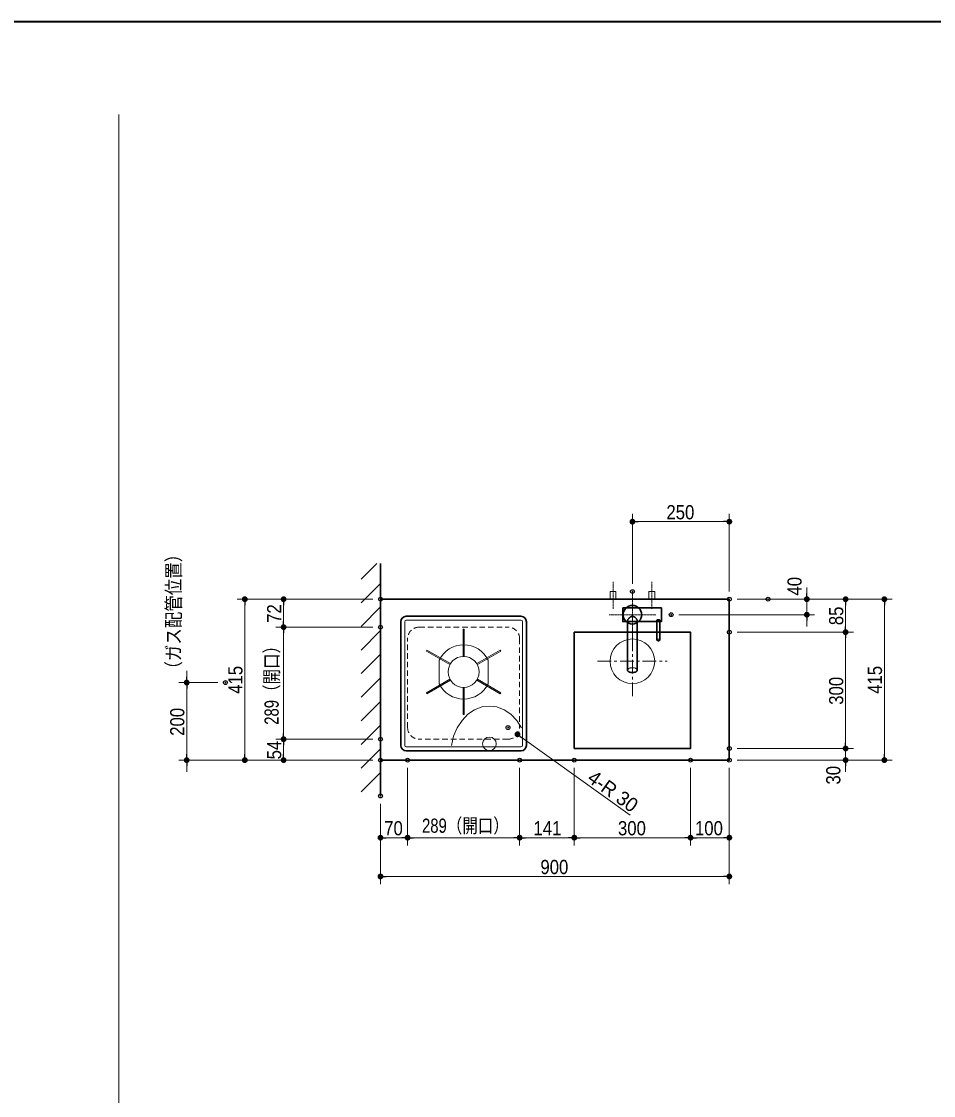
# Model space of a CAD drawing. Units: millimetres, scale not verified. Extents: x -6062 to 6062, y -3045 to 3045.
# Drawn here: x -3039 to -686, y 0 to 2770 of the extents above; entities that cross this region are included whole.
import ezdxf
from ezdxf.enums import TextEntityAlignment as Align

# ---------------------------------------------------------------- set-up
doc = ezdxf.new("R2010")
doc.units = ezdxf.units.MM
doc.header["$LTSCALE"] = 20
doc.header["$PDMODE"] = 32
doc.header["$PDSIZE"] = 10
doc.linetypes.add('USER1', pattern=[1.11, 0.71, -0.4])
doc.linetypes.add('USER2', pattern=[2.91, 1.76, -0.4, 0.35, -0.4])
for name, color, linetype, lineweight in [('0-0_1図面枠', 7, 'Continuous', 15), ('0-2_5ボウル・キャビネット', 7, 'Continuous', 15), ('0-3_2寸法-2', 7, 'Continuous', 15), ('0-4_0', 7, 'Continuous', 25), ('0-6_2寸法-1', 7, 'Continuous', 15), ('0-8_4給排水', 7, 'Continuous', 15)]:
    doc.layers.add(name, color=color, linetype=linetype, lineweight=lineweight)
doc.layers.add('0-5_Defpoints', color=7, linetype='Continuous')
doc.styles.add('ＭＳ Ｐゴシック', font='')
doc.styles.get('ＭＳ Ｐゴシック').set_extended_font_data('MS PGothic')

# ---------------------------------------------------------------- blocks, each defined once
blk = doc.blocks.new('グループ-2')
at = {"layer": '0-0_1図面枠', "lineweight": 35}
blk.add_lwpolyline([(-80000, 55400), (80000, 55400), (80000, -55400), (-80000, -55400)], close=True, dxfattribs=at)
blk = doc.blocks.new('図面枠')
at = {"layer": '0-0_1図面枠'}
blk.add_blockref('グループ-2', (0, 0), dxfattribs=at)
blk = doc.blocks.new('_Dot')
at = {"layer": '0-4_0'}
blk.add_line((-10, 0), (-20, 0), dxfattribs=at)
for points in [[(0, 0), (-10, 0), (-9.92, 1.25)], [(0, 0), (-9.92, -1.25), (-10, 0)], [(0, 0), (-9.92, 1.25), (-9.69, 2.49)], [(0, 0), (-9.69, -2.49), (-9.92, -1.25)], [(0, 0), (-9.69, 2.49), (-9.3, 3.68)], [(0, 0), (-9.3, -3.68), (-9.69, -2.49)], [(0, 0), (-9.3, 3.68), (-8.76, 4.82)], [(0, 0), (-8.76, -4.82), (-9.3, -3.68)], [(0, 0), (-8.76, 4.82), (-8.09, 5.88)], [(0, 0), (-8.09, -5.88), (-8.76, -4.82)], [(0, 0), (-8.09, 5.88), (-7.29, 6.85)], [(0, 0), (-7.29, -6.85), (-8.09, -5.88)], [(0, 0), (-7.29, 6.85), (-6.37, 7.71)], [(0, 0), (-6.37, -7.71), (-7.29, -6.85)], [(0, 0), (-6.37, 7.71), (-5.36, 8.44)], [(0, 0), (-5.36, -8.44), (-6.37, -7.71)], [(0, 0), (-5.36, 8.44), (-4.26, 9.05)], [(0, 0), (-4.26, -9.05), (-5.36, -8.44)], [(0, 0), (-4.26, 9.05), (-3.09, 9.51)], [(0, 0), (-3.09, -9.51), (-4.26, -9.05)], [(0, 0), (-3.09, 9.51), (-1.87, 9.82)], [(0, 0), (-1.87, -9.82), (-3.09, -9.51)], [(0, 0), (-1.87, 9.82), (-0.63, 9.98)], [(0, 0), (-0.63, -9.98), (-1.87, -9.82)], [(0, 0), (-0.63, 9.98), (0.63, 9.98)], [(0, 0), (0.63, -9.98), (-0.63, -9.98)], [(0, 0), (0.63, 9.98), (1.87, 9.82)], [(0, 0), (1.87, 9.82), (3.09, 9.51)], [(0, 0), (3.09, 9.51), (4.26, 9.05)], [(0, 0), (4.26, 9.05), (5.36, 8.44)], [(0, 0), (5.36, 8.44), (6.37, 7.71)], [(0, 0), (6.37, 7.71), (7.29, 6.85)], [(0, 0), (7.29, 6.85), (8.09, 5.88)], [(0, 0), (8.09, 5.88), (8.76, 4.82)], [(0, 0), (8.76, 4.82), (9.3, 3.68)], [(0, 0), (9.3, 3.68), (9.69, 2.49)], [(0, 0), (9.69, 2.49), (9.92, 1.25)], [(0, 0), (9.92, 1.25), (10, 0)], [(0, 0), (1.87, -9.82), (0.63, -9.98)], [(0, 0), (3.09, -9.51), (1.87, -9.82)], [(0, 0), (4.26, -9.05), (3.09, -9.51)], [(0, 0), (5.36, -8.44), (4.26, -9.05)], [(0, 0), (6.37, -7.71), (5.36, -8.44)], [(0, 0), (7.29, -6.85), (6.37, -7.71)], [(0, 0), (8.09, -5.88), (7.29, -6.85)], [(0, 0), (8.76, -4.82), (8.09, -5.88)], [(0, 0), (9.3, -3.68), (8.76, -4.82)], [(0, 0), (9.69, -2.49), (9.3, -3.68)], [(0, 0), (9.92, -1.25), (9.69, -2.49)], [(0, 0), (10, 0), (9.92, -1.25)]]:
    blk.add_solid(points, dxfattribs=at)
blk = doc.blocks.new('グループ-8')
at = {"layer": '0-2_5ボウル・キャビネット', "lineweight": 30}
for p, q in [((-5450, 18059.8), (-5450, 24440.2)), ((-5170.2, 24720), (750.2, 24720)), ((1030, 24440.2), (1030, 18059.8)), ((750.2, 17780), (-5170.2, 17780))]:
    blk.add_line(p, q, dxfattribs=at)
at = {"layer": '0-2_5ボウル・キャビネット'}
for p, q in [((-5250, 18059.8), (-5250, 24440.2)), ((-5170.2, 24520), (750.2, 24520)), ((830, 24440.2), (830, 18059.8)), ((-3470, 22460.2), (-3470, 21239.8)), ((-950, 21239.8), (-950, 22460.2)), ((750.2, 17980), (-5170.2, 17980))]:
    blk.add_line(p, q, dxfattribs=at)
for points in [[(-2240, 24050), (-2180, 24050), (-2180, 22650), (-2240, 22650)], [(-2887.8, 22276), (-2917.8, 22224), (-4130.3, 22924), (-4100.3, 22976)], [(-1532.2, 22276), (-1502.2, 22224), (-289.7, 22924), (-319.7, 22976)], [(-2887.8, 21424), (-2917.8, 21476), (-4130.3, 20776), (-4100.3, 20724)], [(-1532.2, 21424), (-1502.2, 21476), (-289.7, 20776), (-319.7, 20724)], [(-2240, 21050), (-2180, 21050), (-2180, 19650), (-2240, 19650)]]:
    blk.add_lwpolyline(points, close=True, dxfattribs=at)
blk.add_lwpolyline([(-2839.9, 18060.9), (-2726.1, 18533.6), (-2541.3, 18969.3), (-2292.5, 19351.2), (-1989.5, 19664.6), (-1643.7, 19897.4), (-1268.5, 20040.8), (-878.3, 20089.3), (-488.2, 20040.8), (-113, 19897.4), (232.8, 19664.6), (535.9, 19351.2), (784.6, 18969.3)], dxfattribs=at)
for centre, radius in [((-2210, 21850), 800), ((-878.3, 18140), 350)]:
    blk.add_circle(centre, radius, dxfattribs=at)
at = {"layer": '0-2_5ボウル・キャビネット', "lineweight": 30}
for centre, start, end in [((-5170.2, 24440.2), 90, 180), ((750.2, 24440.2), 0, 90), ((-5170.2, 18059.8), 180, 270), ((750.2, 18059.8), 270, 0)]:
    blk.add_arc(centre, 279.8, start, end, dxfattribs=at)
at = {"layer": '0-2_5ボウル・キャビネット'}
for centre, radius, start, end in [((-5170.2, 24440.2), 79.8, 90, 180), ((750.2, 24440.2), 79.8, 0, 90), ((-2210, 21850), 1400, 90, 154.15807), ((-2210, 21850), 1400, 25.84193, 90), ((-2210, 21850), 1400, 205.84193, 270), ((-2210, 21850), 1400, 270, 334.15807), ((-5170.2, 18059.8), 79.8, 180, 270), ((750.2, 18059.8), 79.8, 270, 0)]:
    blk.add_arc(centre, radius, start, end, dxfattribs=at)
blk = doc.blocks.new('グループ-15')
at = {"layer": '0-8_4給排水', "linetype": 'USER2'}
for p, q in [((6500, 26000), (6500, 23600)), ((6500, 26000), (6500, 23600)), ((7700, 24800), (5300, 24800))]:
    blk.add_line(p, q, dxfattribs=at)
at = {"layer": '0-8_4給排水', "lineweight": 30}
blk.add_lwpolyline([(6000, 25150), (8000, 25150), (8000, 24450), (6000, 24450)], close=True, dxfattribs=at)
for points in [[(6485.7, 24712.3), (6473, 24710.9), (6448, 24705.4), (6424, 24697), (6401.2, 24686.1), (6379.7, 24673.2), (6359.5, 24658.8), (6340.7, 24643.3), (6323.3, 24626.9), (6307.5, 24609.9), (6293.2, 24592.6), (6280.6, 24575.2), (6270, 24557.9), (6261.4, 24541.1), (6255.1, 24525.1), (6251.3, 24510.1), (6250.3, 24503.1), (6250, 24496.5), (6250, 21942.1), (6251, 21930.9), (6254.2, 21919.4), (6259.7, 21907.7), (6267.6, 21896.1), (6277.9, 21884.7), (6290.8, 21873.7), (6305.9, 21863.3), (6323.2, 21853.7), (6342.4, 21845.1), (6363.2, 21837.5), (6385.2, 21831.1), (6408, 21825.9), (6431.2, 21821.9), (6454.5, 21819.2), (6477.5, 21817.6), (6500, 21817.1), (6522.5, 21817.6), (6545.5, 21819.2), (6568.8, 21821.9), (6592, 21825.9), (6614.8, 21831.1)], [(6614.8, 21831.1), (6636.8, 21837.5), (6657.6, 21845.1), (6676.8, 21853.7), (6694.1, 21863.3), (6709.2, 21873.7), (6722.1, 21884.7), (6732.4, 21896.1), (6740.3, 21907.7), (6745.8, 21919.4), (6749, 21930.9), (6750, 21942.1), (6750, 24496.9), (6749.7, 24503.5), (6748.7, 24510.5), (6744.8, 24525.4), (6738.5, 24541.5), (6729.8, 24558.4), (6719, 24575.8), (6706.1, 24593.5), (6691.6, 24611), (6675.4, 24628.2), (6657.6, 24644.8), (6638.6, 24660.3), (6618, 24674.7), (6596.2, 24687.4), (6573.2, 24698.1), (6549, 24706.2), (6524, 24711.3), (6511.3, 24712.5), (6498.5, 24712.9), (6485.7, 24712.3)], [(7919.7, 23497.4), (7920, 23501), (7920, 24496.9), (7919.6, 24500.9), (7918.5, 24505), (7916.5, 24509.2), (7913.9, 24513.4), (7910.5, 24517.6), (7906.4, 24521.6), (7901.7, 24525.5), (7896.4, 24529.2), (7890.6, 24532.7), (7884.3, 24535.8), (7877.5, 24538.5), (7870.4, 24540.7), (7862.9, 24542.6), (7855.3, 24543.9), (7847.5, 24544.7), (7839.6, 24544.9), (7831.7, 24544.6), (7824, 24543.8), (7816.4, 24542.4), (7809, 24540.6), (7802, 24538.3), (7795.3, 24535.5), (7789, 24532.5), (7783.3, 24529.1), (7778, 24525.4), (7773.4, 24521.5), (7769.4, 24517.4), (7766.1, 24513.3), (7763.4, 24509.1), (7761.5, 24504.9), (7760.4, 24500.8), (7760, 24496.8), (7760, 23501), (7760.3, 23497.4), (7761.3, 23493.7), (7763.1, 23490), (7765.6, 23486.2)], [(7765.6, 23486.2), (7768.9, 23482.6), (7773, 23479.1), (7777.9, 23475.7), (7783.4, 23472.7), (7789.6, 23469.9), (7796.2, 23467.5), (7803.3, 23465.4), (7810.6, 23463.8), (7818, 23462.5), (7825.4, 23461.6), (7832.8, 23461.1), (7840, 23461), (7847.2, 23461.1), (7854.6, 23461.6), (7862, 23462.5), (7869.4, 23463.8), (7876.7, 23465.4), (7883.8, 23467.5), (7890.4, 23469.9), (7896.6, 23472.7), (7902.1, 23475.7), (7907, 23479.1), (7911.1, 23482.6), (7914.4, 23486.2), (7916.9, 23490), (7918.7, 23493.7), (7919.7, 23497.4)]]:
    blk.add_lwpolyline(points, dxfattribs=at)
at = {"layer": '0-8_4給排水'}
for points in [[(7920, 23501), (7919.7, 23504.6), (7918.7, 23508.2), (7916.9, 23512), (7914.4, 23515.7), (7911.1, 23519.3), (7907, 23522.9), (7902.1, 23526.2), (7896.6, 23529.2), (7890.4, 23532), (7883.8, 23534.4), (7876.7, 23536.5), (7869.4, 23538.2), (7862, 23539.4), (7854.6, 23540.3), (7847.2, 23540.8), (7840, 23541), (7832.8, 23540.8), (7825.4, 23540.3), (7818, 23539.4), (7810.6, 23538.2), (7803.3, 23536.5), (7796.2, 23534.4), (7789.6, 23532), (7783.4, 23529.2), (7777.9, 23526.2), (7773, 23522.9), (7768.9, 23519.3), (7765.6, 23515.7), (7763.1, 23512), (7761.3, 23508.2), (7760.3, 23504.6), (7760, 23501)], [(6750, 21942.1), (6749, 21953.3), (6745.8, 21964.9), (6740.3, 21976.5), (6732.4, 21988.1), (6722.1, 21999.5), (6709.2, 22010.5), (6694.1, 22020.9), (6676.8, 22030.5), (6657.6, 22039.2), (6636.8, 22046.7), (6614.8, 22053.2), (6592, 22058.3), (6568.8, 22062.3), (6545.5, 22065), (6522.5, 22066.6), (6500, 22067.1), (6477.5, 22066.6), (6454.5, 22065), (6431.2, 22062.3), (6408, 22058.3), (6385.2, 22053.2), (6363.2, 22046.7), (6342.4, 22039.2), (6323.2, 22030.5), (6305.9, 22020.9), (6290.8, 22010.5), (6277.9, 21999.5), (6267.6, 21988.1), (6259.7, 21976.5), (6254.2, 21964.9), (6251, 21953.3), (6250, 21942.1)]]:
    blk.add_lwpolyline(points, dxfattribs=at)
at = {"layer": '0-8_4給排水', "lineweight": 30}
blk.add_circle((6500, 24800), 480, dxfattribs=at)
blk = doc.blocks.new('グループ-16')
at = {"layer": '0-8_4給排水', "linetype": 'USER2'}
for p, q in [((5500, 25100), (5500, 26500)), ((7500, 25100), (7500, 26500))]:
    blk.add_line(p, q, dxfattribs=at)
at = {"layer": '0-8_4給排水'}
for points in [[(5350, 25600), (5350, 26000), (5650, 26000), (5650, 25600)], [(7350, 25600), (7350, 26000), (7650, 26000), (7650, 25600)]]:
    blk.add_lwpolyline(points, dxfattribs=at)
blk.add_blockref('グループ-15', (0, 0), dxfattribs=at)

msp = doc.modelspace()

# ---------------------------------------------------------------- linework, layer by layer
at = {"layer": '0-0_1図面枠'}
msp.add_line((-2787.5, -2270), (-2787.5, 2530), dxfattribs=at)
at = {"layer": '0-2_5ボウル・キャビネット'}
for p, q in [((-2162.5, 1331.88), (-2121.88, 1372.5)), ((-2162.5, 1270.92), (-2112.5, 1320.92)), ((-2162.5, 1209.96), (-2112.5, 1259.96)), ((-2162.5, 1149), (-2112.5, 1199)), ((-2162.5, 1088.04), (-2112.5, 1138.04)), ((-2162.5, 1027.08), (-2112.5, 1077.08)), ((-2162.5, 966.12), (-2112.5, 1016.12)), ((-2162.5, 905.16), (-2112.5, 955.16)), ((-2162.5, 844.2), (-2112.5, 894.2)), ((-2162.5, 783.24), (-2112.5, 833.24))]:
    msp.add_line(p, q, dxfattribs=at)
at = {"layer": '0-2_5ボウル・キャビネット', "lineweight": 30}
msp.add_line((-2112.5, 772.5), (-2112.5, 1372.5), dxfattribs=at)
at = {"layer": '0-2_5ボウル・キャビネット', "linetype": 'USER1'}
for p, q in [((-2012.5, 1208), (-1783.5, 1208)), ((-2042.5, 949), (-2042.5, 1178)), ((-1753.5, 1178), (-1753.5, 949)), ((-1783.5, 919), (-2012.5, 919))]:
    msp.add_line(p, q, dxfattribs=at)
at = {"layer": '0-2_5ボウル・キャビネット', "linetype": 'USER2'}
for p, q in [((-1462.5, 1030), (-1462.5, 1210)), ((-1552.5, 1120), (-1372.5, 1120))]:
    msp.add_line(p, q, dxfattribs=at)
at = {"layer": '0-2_5ボウル・キャビネット', "lineweight": 30}
for points in [[(-2112.5, 1280), (-1212.5, 1280), (-1212.5, 865), (-2112.5, 865)], [(-1612.5, 1195), (-1312.5, 1195), (-1312.5, 895), (-1612.5, 895)]]:
    msp.add_lwpolyline(points, close=True, dxfattribs=at)
at = {"layer": '0-2_5ボウル・キャビネット'}
msp.add_circle((-1462.5, 1120), 57.5, dxfattribs=at)
at = {"layer": '0-2_5ボウル・キャビネット', "linetype": 'USER1'}
for centre, start, end in [((-2012.5, 1178), 90, 180), ((-1783.5, 1178), 0, 90), ((-2012.5, 949), 180, 270), ((-1783.5, 949), 270, 0)]:
    msp.add_arc(centre, 30, start, end, dxfattribs=at)
at = {"layer": '0-3_2寸法-2'}
for p, q in [((-1012.5, 1295.01), (-1012.5, 1310.01)), ((-1192.5, 1280), (-992.5, 1280)), ((-1012.5, 1240), (-1012.5, 1280)), ((-1342.5, 1240), (-992.5, 1240)), ((-1012.5, 1224.99), (-1012.5, 1209.99)), ((-2612.5, 1080.01), (-2612.5, 1095.01)), ((-2532.5, 1065), (-2632.5, 1065)), ((-2612.5, 865), (-2612.5, 1065)), ((-1746.92, 922.78), (-1467.94, 722.86)), ((-912.5, 910.01), (-912.5, 925.01)), ((-1192.5, 895), (-892.5, 895)), ((-912.5, 865), (-912.5, 895)), ((-2482.5, 865), (-2632.5, 865)), ((-1192.5, 865), (-892.5, 865)), ((-2612.5, 849.99), (-2612.5, 834.99)), ((-912.5, 849.99), (-912.5, 834.99))]:
    msp.add_line(p, q, dxfattribs=at)
at = {"layer": '0-5_Defpoints'}
for p in [(-1212.5, 1480), (-1462.5, 1300), (-2462.5, 1280), (-2362.5, 1280), (-2362.5, 1280), (-2112.5, 1280), (-1212.5, 1280), (-1112.5, 1280), (-1012.5, 1280), (-912.5, 1280), (-912.5, 1280), (-812.5, 1280), (-1362.5, 1240), (-2112.5, 1208), (-1212.5, 1195), (-2612.5, 1065), (-2512.5, 1065), (-1783.5, 949), (-2362.5, 919), (-2112.5, 919), (-1759.12, 931.52), (-1212.5, 895), (-912.5, 895), (-2462.5, 865), (-2362.5, 865), (-2112.5, 865), (-2042.5, 865), (-1753.5, 865), (-1753.5, 865), (-1612.5, 865), (-1312.5, 865), (-1212.5, 865), (-912.5, 865), (-2112.5, 772.5), (-2112.5, 665), (-2042.5, 665), (-1612.5, 665), (-1612.5, 665), (-1212.5, 665), (-2112.5, 565)]:
    msp.add_point(p, dxfattribs=at)
at = {"layer": '0-6_2寸法-1'}
for p, q in [((-1462.5, 1320), (-1462.5, 1500)), ((-1212.5, 1300), (-1212.5, 1500)), ((-1447.49, 1480), (-1227.51, 1480)), ((-2382.5, 1280), (-2482.5, 1280)), ((-2132.5, 1280), (-2382.5, 1280)), ((-1092.5, 1280), (-892.5, 1280)), ((-892.5, 1280), (-792.5, 1280)), ((-2462.5, 880.01), (-2462.5, 1264.99)), ((-2362.5, 1223.01), (-2362.5, 1264.99)), ((-912.5, 1210.01), (-912.5, 1264.99)), ((-812.5, 880.01), (-812.5, 1264.99)), ((-2132.5, 1208), (-2382.5, 1208)), ((-2132.5, 1208), (-2382.5, 1208)), ((-2362.5, 1192.99), (-2362.5, 934.01)), ((-1192.5, 1195), (-892.5, 1195)), ((-1192.5, 1195), (-892.5, 1195)), ((-912.5, 1179.99), (-912.5, 910.01)), ((-2532.5, 1065), (-2632.5, 1065)), ((-2612.5, 880.01), (-2612.5, 1049.99)), ((-2132.5, 919), (-2382.5, 919)), ((-2132.5, 919), (-2382.5, 919)), ((-2362.5, 880.01), (-2362.5, 903.99)), ((-1192.5, 895), (-892.5, 895)), ((-2482.5, 865), (-2632.5, 865)), ((-2382.5, 865), (-2482.5, 865)), ((-2132.5, 865), (-2382.5, 865)), ((-892.5, 865), (-792.5, 865)), ((-2042.5, 845), (-2042.5, 645)), ((-2042.5, 845), (-2042.5, 645)), ((-1753.5, 845), (-1753.5, 645)), ((-1753.5, 845), (-1753.5, 645)), ((-1612.5, 845), (-1612.5, 645)), ((-1612.5, 845), (-1612.5, 645)), ((-1312.5, 845), (-1312.5, 645)), ((-1312.5, 845), (-1312.5, 645)), ((-1212.5, 845), (-1212.5, 645)), ((-2112.5, 752.5), (-2112.5, 645)), ((-2097.49, 665), (-2057.51, 665)), ((-1768.51, 665), (-2027.49, 665)), ((-1738.49, 665), (-1627.51, 665)), ((-1327.51, 665), (-1597.49, 665)), ((-1297.49, 665), (-1227.51, 665)), ((-2112.5, 645), (-2112.5, 545)), ((-1212.5, 645), (-1212.5, 545)), ((-1227.51, 565), (-2097.49, 565))]:
    msp.add_line(p, q, dxfattribs=at)

# ---------------------------------------------------------------- block references
at = {"layer": '0-0_1図面枠', "xscale": 0.05, "yscale": 0.05}
msp.add_blockref('図面枠', (-1787.5, 0), dxfattribs=at)
at = {"layer": '0-2_5ボウル・キャビネット', "xscale": 0.05, "yscale": 0.05}
msp.add_blockref('グループ-8', (-1787.5, 0), dxfattribs=at)
at = {"layer": '0-3_2寸法-2', "xscale": 0.7503418, "yscale": 0.7503418}
for p, rotation in [((-1012.5, 1280), 270), ((-1012.5, 1240), 90), ((-2612.5, 1065), 270), ((-1759.12, 931.52), 144.37301), ((-912.5, 895), 270), ((-2612.5, 865), 90), ((-912.5, 865), 90)]:
    msp.add_blockref('_Dot', p, dxfattribs=dict(at, rotation=rotation))
at = {"layer": '0-6_2寸法-1', "xscale": 0.7503418, "yscale": 0.7503418}
for p, rotation in [((-1462.5, 1480), 180), ((-2462.5, 1280), 90), ((-2362.5, 1280), 90), ((-912.5, 1280), 90), ((-812.5, 1280), 90), ((-2362.5, 1208), 270), ((-2362.5, 1208), 90), ((-912.5, 1195), 270), ((-912.5, 1195), 90), ((-2612.5, 1065), 90), ((-2362.5, 919), 270), ((-2362.5, 919), 90), ((-912.5, 895), 270), ((-2612.5, 865), 270), ((-2462.5, 865), 270), ((-2362.5, 865), 270), ((-812.5, 865), 270), ((-2112.5, 665), 180), ((-2042.5, 665), 180), ((-1753.5, 665), 180), ((-1612.5, 665), 180), ((-1312.5, 665), 180), ((-2112.5, 565), 180)]:
    msp.add_blockref('_Dot', p, dxfattribs=dict(at, rotation=rotation))
for p in [(-1212.5, 1480), (-2042.5, 665), (-1753.5, 665), (-1612.5, 665), (-1312.5, 665), (-1212.5, 665), (-1212.5, 565)]:
    msp.add_blockref('_Dot', p, dxfattribs=at)
at = {"layer": '0-8_4給排水', "xscale": 0.05, "yscale": 0.05}
msp.add_blockref('グループ-16', (-1787.5, 0), dxfattribs=at)

# ---------------------------------------------------------------- texts
at = {"layer": '0-3_2寸法-2', "style": 'ＭＳ Ｐゴシック'}
for s, width, p in [('（ガス配管位置）', 0.85, (-2617.09, 1077.77)), ('40', 0.9, (-1014.98, 1289.41)), ('30', 0.9, (-914.98, 802.02))]:
    msp.add_text(s, height=36.66, rotation=90, dxfattribs=dict(at, width=width)).set_placement(p, align=Align.BOTTOM_LEFT)
msp.add_text('4-R 30', height=36.66, rotation=324.373, dxfattribs=at).set_placement((-1588.2, 802.94), align=Align.BOTTOM_LEFT)
at = {"layer": '0-6_2寸法-1', "style": 'ＭＳ Ｐゴシック'}
for s, width, p in [('250', 0.9, (-1374.78, 1475.04)), ('289（開口）', 0.8, (-2005.4, 666.58)), ('70', 0.9, (-2102.87, 660.04)), ('141', 0.9, (-1717.86, 660.04)), ('300', 0.9, (-1499.78, 660.04)), ('100', 0.9, (-1301.11, 660.04)), ('900', 0.9, (-1699.88, 560.04))]:
    msp.add_text(s, height=36.66, dxfattribs=dict(at, width=width)).set_placement(p, align=Align.BOTTOM_LEFT)
for s, width, p in [('72', 0.9, (-2357.44, 1219.02)), ('85', 0.9, (-907.44, 1213.01)), ('289（開口）', 0.8, (-2364.08, 956.1)), ('415', 0.9, (-2457.54, 1036)), ('415', 0.9, (-807.54, 1036)), ('300', 0.9, (-907.54, 1007.72)), ('200', 0.9, (-2607.54, 927.72)), ('54', 0.9, (-2357.44, 866.92))]:
    msp.add_text(s, height=36.66, rotation=90, dxfattribs=dict(at, width=width)).set_placement(p, align=Align.BOTTOM_LEFT)

doc.saveas('drawing.dxf')
